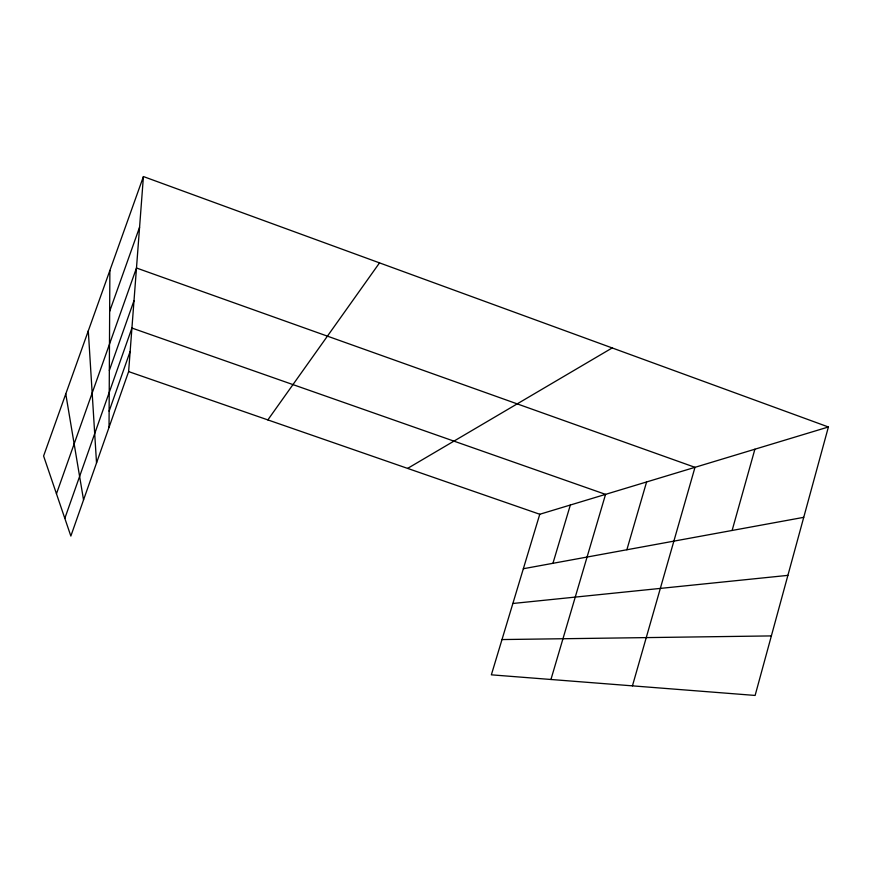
<?xml version="1.0" encoding="UTF-8"?>
<svg xmlns="http://www.w3.org/2000/svg" width="872" height="872" viewBox="0 0 872 872"><rect width="100%" height="100%" fill="white"/><g stroke="black" fill="none" stroke-linecap="round" stroke-linejoin="round"><path stroke-width="1.31" d="M109.033 427.345L109.872 270.473M143.422 176.558L43.6 455.991L70.85 536.062L128.62 371.592L143.422 176.558L828.4 426.986L755.119 695.442L491.361 674.83L539.768 514.262L828.4 426.986M732.12 530.459L754.89 449.222M632.44 685.861L694.995 467.327L136.479 267.998L56.462 493.792M626.87 549.752L646.588 481.965M550.941 679.495L605.56 494.37L131.923 328.046L64.822 518.371M552.946 563.301L570.343 505.019M109.338 370.426L134.005 300.622M109.12 411.192L130.146 351.427M109.654 311.358L139.575 227.221M267.857 419.901L379.527 262.875M407.606 468.406L612.198 347.939M523.353 568.729L803.733 517.336M512.878 603.479L787.896 575.367M502 639.558L771.36 635.917M128.62 371.592L539.768 514.262M65.771 393.937L83.549 499.907M88.301 330.87L96.53 462.945"/></g></svg>
